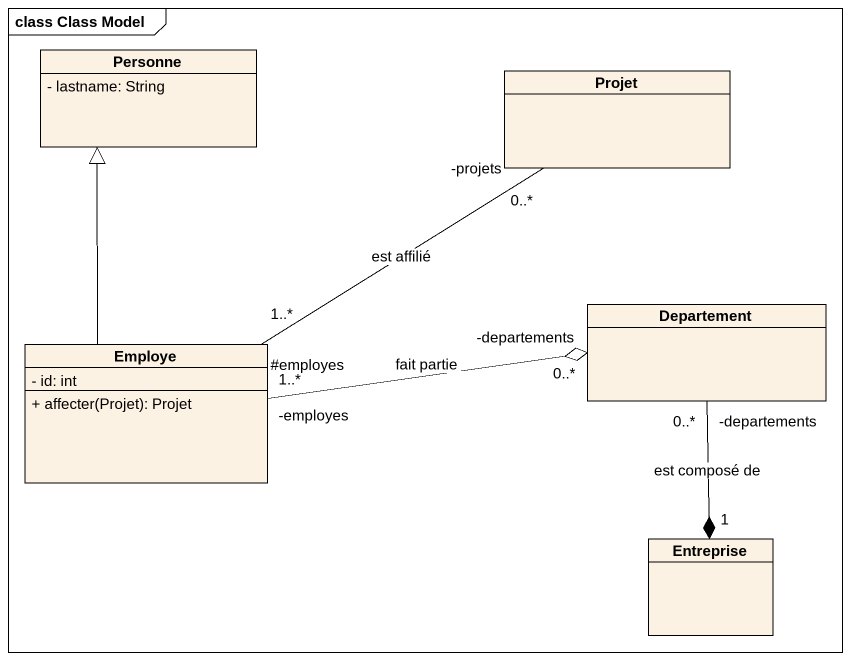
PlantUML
@startuml
mainframe class Class Model
hide circle
hide empty members
skinparam classAttributeIconSize 0
class Personne {
  - lastname: String
}
class Projet
class Employe {
  - id: int
  + affecter(Projet): Projet
}
class Departement
class Entreprise
Employe -up-|> Personne
Employe "#employes\n1..*" -up- "-projets\n0..*" Projet : est affilié
Employe "-employes\n1..*" -right-o "-departements\n0..*" Departement : fait partie
Entreprise "1" *-up- "-departements\n0..*" Departement : est composé de
@enduml
